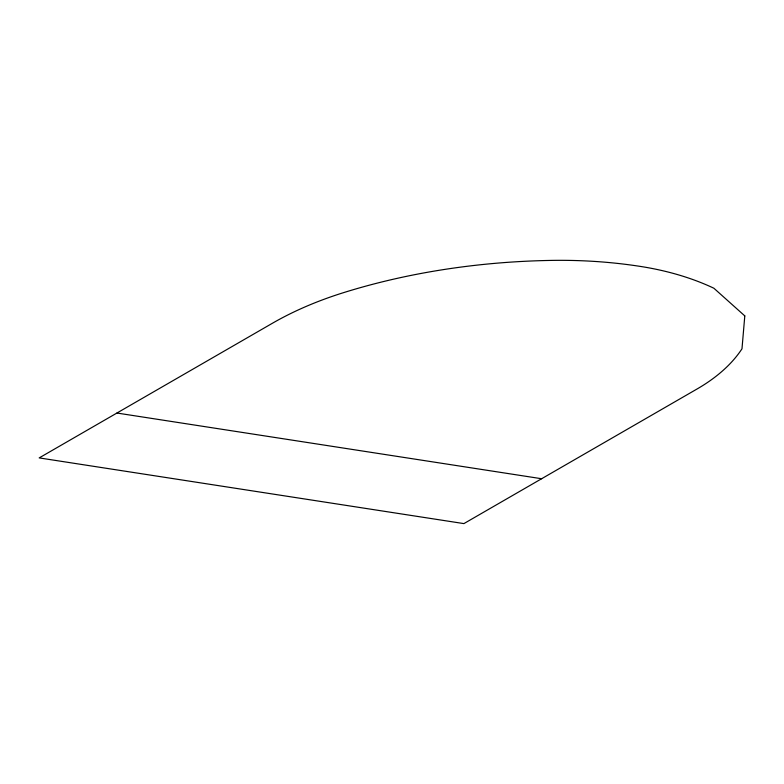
<?xml version="1.0" encoding="UTF-8"?>
<svg xmlns="http://www.w3.org/2000/svg" width="784" height="784" viewBox="0 0 784 784"><rect width="100%" height="100%" fill="white"/><g stroke="black" fill="none" stroke-linecap="round" stroke-linejoin="round"><path stroke-width="1.18" d="M116.924 413.031L541.626 478.73M744.8 315.903L741.987 348.792A196.451 113.425 0 0 1 697.074 388.982L463.903 523.604L39.2 457.905L272.371 323.282A307.681 177.635 0 0 1 343.363 292.706A464.814 268.363 0 0 1 552.22 260.396A307.681 177.635 0 0 1 640.175 266.384A196.451 113.425 0 0 1 713.871 288.228L744.8 315.903"/></g></svg>
